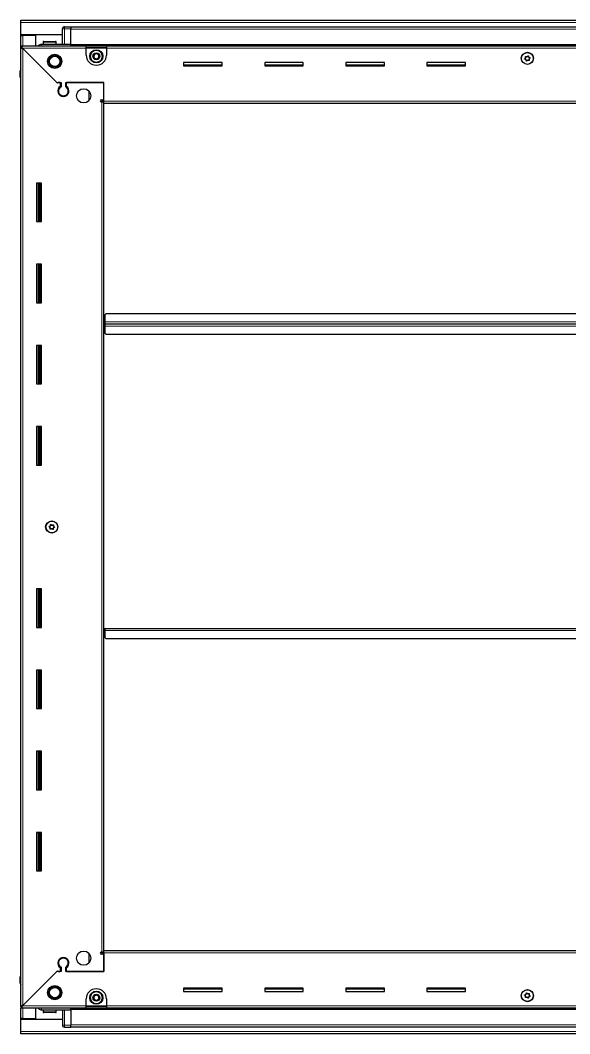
# Model space of a CAD drawing. Header units: millimetres. Extents: x -659 to 2397, y -260 to 1438.
# Drawn here: x 1314 to 1856, y 274 to 1273 of the extents above; entities that cross this region are included whole.
import ezdxf

# ---------------------------------------------------------------- set-up
doc = ezdxf.new("R2010")
doc.units = ezdxf.units.MM

msp = doc.modelspace()

# ---------------------------------------------------------------- linework, layer by layer
at = {"color": 7, "linetype": 'Continuous', "lineweight": 25}
for p, q in [((1314.36, 1270.73), (1314.36, 1272.83)), ((1314.36, 1272.83), (2313.36, 1272.83)), ((1314.36, 1258.33), (1314.36, 1270.73)), ((1355.36, 1249.33), (1355.36, 1264.33)), ((1356.03, 1265.83), (1356.03, 1265.83)), ((1357.36, 1266.33), (1363.86, 1266.33)), ((1357.36, 1266.33), (1363.86, 1266.33)), ((1363.86, 1266.33), (1363.86, 1266.33)), ((1363.86, 1266.33), (1363.86, 1266.33)), ((1363.86, 1266.33), (1363.86, 1264.33)), ((2263.86, 1266.18), (1363.86, 1266.18)), ((1363.86, 1249.33), (1363.86, 1264.33)), ((1355.36, 1258.33), (1314.36, 1258.33)), ((1314.36, 1257.83), (1314.36, 1258.33)), ((1314.36, 1247.58), (1314.36, 1257.83)), ((1314.36, 1257.83), (1316.46, 1257.83)), ((1315.86, 1257.83), (1315.86, 1258.33)), ((1329.36, 1257.83), (1316.46, 1257.83)), ((1329.36, 1247.58), (1329.36, 1257.83)), ((1334.86, 1249.33), (1363.86, 1249.33)), ((1336.36, 1251.23), (1336.36, 1249.33)), ((1337.16, 1252.03), (1348.56, 1252.03)), ((1349.36, 1249.33), (1349.36, 1251.23)), ((1363.78, 1247.58), (1363.86, 1249.3)), ((1363.86, 1249.33), (1363.86, 1248.83)), ((1314.36, 1246.08), (1314.36, 1247.58)), ((1314.36, 1247.58), (1315.36, 1247.58)), ((1314.36, 1245.58), (1314.36, 1246.08)), ((1314.36, 1246.08), (1315.36, 1246.08)), ((1314.36, 301.08), (1314.36, 1245.58)), ((1315.86, 1245.58), (1314.36, 1245.58)), ((1315.36, 1247.58), (1378.86, 1247.58)), ((1315.36, 1246.08), (1315.36, 1247.58)), ((1315.96, 1245.48), (1349.86, 1211.58)), ((1350.56, 1210.88), (1316.46, 1244.98)), ((1363.86, 1248.18), (2263.86, 1248.18)), ((1378.86, 1245.48), (1378.86, 1247.58)), ((1378.86, 1247.58), (1398.86, 1247.58)), ((1378.86, 1246.08), (1398.86, 1246.08)), ((1378.86, 1238.58), (1378.86, 1245.48)), ((1398.86, 1247.58), (2228.86, 1247.58)), ((1398.86, 1247.58), (1398.86, 1245.48)), ((1398.86, 1245.48), (1398.86, 1238.58)), ((1512.86, 1231.33), (1474.86, 1231.33)), ((1474.86, 1231.33), (1474.86, 1227.83)), ((1512.86, 1227.83), (1512.86, 1231.33)), ((1592.86, 1231.33), (1554.86, 1231.33)), ((1554.86, 1231.33), (1554.86, 1227.83)), ((1592.86, 1227.83), (1592.86, 1231.33)), ((1672.86, 1231.33), (1634.86, 1231.33)), ((1634.86, 1231.33), (1634.86, 1227.83)), ((1672.86, 1227.83), (1672.86, 1231.33)), ((1752.86, 1231.33), (1714.86, 1231.33)), ((1714.86, 1231.33), (1714.86, 1227.83)), ((1752.86, 1227.83), (1752.86, 1231.33)), ((1313.86, 1222.83), (1313.86, 1216.33)), ((1313.86, 1216.33), (1313.86, 1222.83)), ((1512.86, 1228.58), (1474.86, 1228.58)), ((1474.86, 1227.83), (1512.86, 1227.83)), ((1592.86, 1228.58), (1554.86, 1228.58)), ((1554.86, 1227.83), (1592.86, 1227.83)), ((1672.86, 1228.58), (1634.86, 1228.58)), ((1634.86, 1227.83), (1672.86, 1227.83)), ((1752.86, 1228.58), (1714.86, 1228.58)), ((1714.86, 1227.83), (1752.86, 1227.83)), ((1313.86, 1216.33), (1313.86, 1216.33)), ((1314.36, 1216.33), (1313.86, 1216.33)), ((1314.01, 1216.33), (1314.01, 330.33)), ((1349.86, 1211.58), (1354.06, 1211.58)), ((1351.26, 1211.58), (1350.56, 1210.88)), ((1353.36, 1211.58), (1351.26, 1211.58)), ((1353.36, 1211.58), (1353.36, 1207.69)), ((1354.06, 1211.58), (1354.06, 1207.29)), ((1358.66, 1211.58), (1396.36, 1211.58)), ((1358.66, 1207.29), (1358.66, 1211.58)), ((1359.36, 1207.69), (1359.36, 1211.58)), ((1396.36, 1211.58), (1359.36, 1211.58)), ((1396.36, 1194.33), (1396.36, 1211.58)), ((1396.36, 1192.93), (1396.36, 1211.58)), ((1381.86, 1194), (1381.86, 1202.66)), ((1354.36, 1198.72), (1354.36, 1197.96)), ((1393.51, 1194.33), (1396.36, 1194.33)), ((1394.26, 1192.33), (1393.51, 1192.33)), ((1394.26, 1192.33), (1396.36, 1192.33)), ((1396.36, 1193.33), (1394.36, 1193.33)), ((1394.36, 1193.33), (1394.36, 1192.33)), ((1396.36, 1190.83), (1396.36, 1192.93)), ((1396.36, 355.83), (1396.36, 1190.83)), ((2231.36, 1190.83), (1396.36, 1190.83)), ((1334.86, 1112.33), (1329.86, 1112.33)), ((1329.86, 1112.33), (1329.86, 1074.33)), ((1332.01, 1074.33), (1332.01, 1112.33)), ((1333.8, 1074.33), (1333.8, 1112.33)), ((1333.83, 1074.33), (1333.83, 1112.33)), ((1334.86, 1074.33), (1334.86, 1112.33)), ((1329.86, 1074.33), (1334.86, 1074.33)), ((1334.86, 1032.33), (1329.86, 1032.33)), ((1329.86, 1032.33), (1329.86, 994.33)), ((1332.01, 994.33), (1332.01, 1032.33)), ((1333.8, 994.33), (1333.8, 1032.33)), ((1333.83, 994.33), (1333.83, 1032.33)), ((1334.86, 994.33), (1334.86, 1032.33)), ((1329.86, 994.33), (1334.86, 994.33)), ((1398.36, 983.33), (1397.36, 982.33)), ((1397.36, 982.33), (1397.36, 975.43)), ((2229.36, 983.33), (1398.36, 983.33)), ((1397.11, 973.33), (1396.36, 973.33)), ((1397.36, 976.18), (1397.11, 976.18)), ((1397.11, 976.18), (1397.11, 973.33)), ((1397.11, 973.33), (1397.11, 970.48)), ((1397.11, 970.48), (1397.36, 970.48)), ((1397.36, 973.33), (1397.36, 975.43)), ((1397.36, 971.23), (1397.36, 973.33)), ((2230.36, 973.33), (1397.36, 973.33)), ((1397.36, 971.23), (1397.36, 964.33)), ((1397.36, 964.33), (1398.36, 963.33)), ((1398.36, 963.33), (2229.36, 963.33)), ((1334.86, 952.33), (1329.86, 952.33)), ((1329.86, 952.33), (1329.86, 914.33)), ((1332.01, 914.33), (1332.01, 952.33)), ((1333.8, 914.33), (1333.8, 952.33)), ((1333.83, 914.33), (1333.83, 952.33)), ((1334.86, 914.33), (1334.86, 952.33)), ((1329.86, 914.33), (1334.86, 914.33)), ((1334.86, 872.33), (1329.86, 872.33)), ((1329.86, 872.33), (1329.86, 834.33)), ((1332.01, 834.33), (1332.01, 872.33)), ((1333.8, 834.33), (1333.8, 872.33)), ((1333.83, 834.33), (1333.83, 872.33)), ((1334.86, 834.33), (1334.86, 872.33)), ((1329.86, 834.33), (1334.86, 834.33)), ((1334.86, 712.33), (1329.86, 712.33)), ((1329.86, 712.33), (1329.86, 674.33)), ((1332.01, 674.33), (1332.01, 712.33)), ((1333.8, 674.33), (1333.8, 712.33)), ((1333.83, 674.33), (1333.83, 712.33)), ((1334.86, 674.33), (1334.86, 712.33)), ((1329.86, 674.33), (1334.86, 674.33)), ((1396.36, 673.33), (1397.11, 673.33)), ((1397.11, 673.33), (1397.11, 670.48)), ((1397.11, 670.48), (1397.36, 670.48)), ((1397.36, 673.33), (2230.36, 673.33)), ((1397.36, 671.23), (1397.36, 673.33)), ((1397.36, 671.23), (1397.36, 664.33)), ((1397.36, 664.33), (1398.36, 663.33)), ((1398.36, 663.33), (2229.36, 663.33)), ((1334.86, 632.33), (1329.86, 632.33)), ((1329.86, 632.33), (1329.86, 594.33)), ((1332.01, 594.33), (1332.01, 632.33)), ((1333.8, 594.33), (1333.8, 632.33)), ((1333.83, 594.33), (1333.83, 632.33)), ((1334.86, 594.33), (1334.86, 632.33)), ((1329.86, 594.33), (1334.86, 594.33)), ((1334.86, 552.33), (1329.86, 552.33)), ((1329.86, 552.33), (1329.86, 514.33)), ((1332.01, 514.33), (1332.01, 552.33)), ((1333.8, 514.33), (1333.8, 552.33)), ((1333.83, 514.33), (1333.83, 552.33)), ((1334.86, 514.33), (1334.86, 552.33)), ((1329.86, 514.33), (1334.86, 514.33)), ((1334.86, 472.33), (1329.86, 472.33)), ((1329.86, 472.33), (1329.86, 434.33)), ((1332.01, 434.33), (1332.01, 472.33)), ((1333.8, 434.33), (1333.8, 472.33)), ((1333.83, 434.33), (1333.83, 472.33)), ((1334.86, 434.33), (1334.86, 472.33)), ((1329.86, 434.33), (1334.86, 434.33)), ((1381.86, 344), (1381.86, 352.66)), ((1393.51, 354.33), (1394.26, 354.33)), ((1396.36, 352.33), (1393.51, 352.33)), ((1396.36, 354.33), (1394.26, 354.33)), ((1394.36, 354.33), (1394.36, 353.33)), ((1394.36, 353.33), (1396.36, 353.33)), ((1396.36, 353.73), (1396.36, 355.83)), ((1396.36, 355.83), (2231.36, 355.83)), ((1396.36, 353.73), (1396.36, 335.08)), ((1396.36, 335.08), (1396.36, 352.33)), ((1354.36, 348.7), (1354.36, 347.94)), ((1313.86, 323.83), (1313.86, 330.33)), ((1313.86, 330.33), (1313.86, 330.33)), ((1313.86, 330.33), (1313.86, 330.33)), ((1313.86, 330.33), (1313.86, 323.83)), ((1314.36, 330.33), (1313.86, 330.33)), ((1349.86, 335.08), (1315.96, 301.18)), ((1316.46, 301.68), (1350.56, 335.78)), ((1354.06, 335.08), (1349.86, 335.08)), ((1350.56, 335.78), (1351.26, 335.08)), ((1351.26, 335.08), (1353.36, 335.08)), ((1353.36, 338.97), (1353.36, 335.08)), ((1354.06, 339.37), (1354.06, 335.08)), ((1358.66, 335.08), (1358.66, 339.37)), ((1396.36, 335.08), (1358.66, 335.08)), ((1359.36, 335.08), (1359.36, 338.97)), ((1359.36, 335.08), (1396.36, 335.08)), ((1314.36, 322.51), (1314.36, 322.51)), ((1512.86, 318.83), (1474.86, 318.83)), ((1474.86, 318.83), (1474.86, 315.33)), ((1474.86, 318.08), (1512.86, 318.08)), ((1474.86, 315.33), (1512.86, 315.33)), ((1512.86, 315.33), (1512.86, 318.83)), ((1592.86, 318.83), (1554.86, 318.83)), ((1554.86, 318.83), (1554.86, 315.33)), ((1554.86, 318.08), (1592.86, 318.08)), ((1554.86, 315.33), (1592.86, 315.33)), ((1592.86, 315.33), (1592.86, 318.83)), ((1672.86, 318.83), (1634.86, 318.83)), ((1634.86, 318.83), (1634.86, 315.33)), ((1634.86, 318.08), (1672.86, 318.08)), ((1634.86, 315.33), (1672.86, 315.33)), ((1672.86, 315.33), (1672.86, 318.83)), ((1752.86, 318.83), (1714.86, 318.83)), ((1714.86, 318.83), (1714.86, 315.33)), ((1714.86, 318.08), (1752.86, 318.08)), ((1714.86, 315.33), (1752.86, 315.33)), ((1752.86, 315.33), (1752.86, 318.83)), ((1314.36, 300.58), (1314.36, 301.08)), ((1315.86, 301.08), (1314.36, 301.08)), ((1314.36, 300.58), (1314.36, 299.08)), ((1315.36, 300.58), (1314.36, 300.58)), ((1315.36, 300.58), (1315.36, 299.08)), ((1378.86, 301.18), (1378.86, 308.08)), ((1378.86, 299.08), (1378.86, 301.18)), ((1398.86, 300.58), (1378.86, 300.58)), ((1398.86, 308.08), (1398.86, 301.18)), ((1398.86, 301.18), (1398.86, 299.08)), ((1314.36, 288.83), (1314.36, 299.08)), ((1315.36, 299.08), (1314.36, 299.08)), ((1378.86, 299.08), (1315.36, 299.08)), ((1329.36, 288.83), (1329.36, 299.08)), ((1334.86, 297.33), (1363.86, 297.33)), ((1336.36, 297.33), (1336.36, 295.43)), ((1340.93, 294.63), (1337.16, 294.63)), ((1348.56, 294.63), (1340.93, 294.63)), ((1349.36, 295.43), (1349.36, 297.33)), ((1355.36, 297.33), (1355.36, 282.33)), ((1362.36, 297.4), (1362.35, 297.4)), ((1362.36, 297.4), (1362.36, 297.33)), ((1363.86, 297.36), (1363.78, 299.08)), ((2263.86, 298.48), (1363.86, 298.48)), ((1363.86, 297.33), (1363.86, 297.83)), ((1363.86, 297.33), (1363.86, 282.33)), ((1398.86, 299.08), (1378.86, 299.08)), ((2228.86, 299.08), (1398.86, 299.08)), ((1316.46, 288.83), (1314.36, 288.83)), ((1314.36, 288.33), (1314.36, 288.83)), ((1314.36, 275.93), (1314.36, 288.33)), ((1314.36, 288.33), (1355.36, 288.33)), ((1315.86, 288.33), (1315.86, 288.83)), ((1316.46, 288.83), (1329.36, 288.83)), ((1355.36, 282.33), (1355.36, 282.33)), ((1357.36, 280.33), (1363.86, 280.33)), ((1357.36, 280.33), (1363.86, 280.33)), ((1363.86, 280.33), (1363.86, 282.33)), ((1363.86, 280.48), (2263.86, 280.48)), ((1363.86, 280.33), (1363.86, 280.33)), ((1314.36, 273.83), (1314.36, 275.93)), ((2313.36, 273.83), (1314.36, 273.83))]:
    msp.add_line(p, q, dxfattribs=at)
at = {"color": 8, "linetype": 'Continuous', "lineweight": 18}
for p, q in [((2313.36, 1270.73), (1314.36, 1270.73)), ((1355.36, 1264.33), (1357.36, 1264.33)), ((1357.36, 1266.33), (1357.36, 1264.33)), ((1357.36, 1264.33), (1357.36, 1249.33)), ((1363.86, 1264.33), (1357.36, 1264.33)), ((2263.86, 1264.18), (1363.86, 1264.18)), ((1316.46, 1257.83), (1316.46, 1258.33)), ((1316.46, 1247.58), (1316.46, 1257.83)), ((1336.36, 1251.23), (1349.36, 1251.23)), ((2263.86, 1248.83), (1363.86, 1248.83)), ((1378.86, 1245.48), (1315.96, 1245.48)), ((1316.46, 1244.98), (1316.46, 301.68)), ((2263.86, 1247.59), (1363.86, 1247.59)), ((1378.86, 1245.48), (1398.86, 1245.48)), ((2228.86, 1245.48), (1398.86, 1245.48)), ((1314.36, 1222.83), (1313.86, 1222.83)), ((1394.26, 354.33), (1394.26, 1192.33)), ((1396.36, 1192.93), (2231.36, 1192.93)), ((1331.36, 1112.33), (1331.36, 1074.33)), ((1332.59, 1112.33), (1332.59, 1074.33)), ((1331.36, 1032.33), (1331.36, 994.33)), ((1332.59, 1032.33), (1332.59, 994.33)), ((2230.36, 975.43), (1397.36, 975.43)), ((1397.36, 971.23), (2230.36, 971.23)), ((1331.36, 952.33), (1331.36, 914.33)), ((1332.59, 952.33), (1332.59, 914.33)), ((1331.36, 872.33), (1331.36, 834.33)), ((1332.59, 872.33), (1332.59, 834.33)), ((1331.36, 712.33), (1331.36, 674.33)), ((1332.59, 712.33), (1332.59, 674.33)), ((1397.36, 671.23), (2230.36, 671.23)), ((1331.36, 632.33), (1331.36, 594.33)), ((1332.59, 632.33), (1332.59, 594.33)), ((1331.36, 552.33), (1331.36, 514.33)), ((1332.59, 552.33), (1332.59, 514.33)), ((1331.36, 472.33), (1331.36, 434.33)), ((1332.59, 472.33), (1332.59, 434.33)), ((2231.36, 353.73), (1396.36, 353.73)), ((1314.36, 323.83), (1313.86, 323.83)), ((1315.96, 301.18), (1378.86, 301.18)), ((1398.86, 301.18), (1378.86, 301.18)), ((1398.86, 301.18), (2228.86, 301.18)), ((1316.46, 288.83), (1316.46, 299.08)), ((1340.66, 295.43), (1336.36, 295.43)), ((1349.36, 295.43), (1340.66, 295.43)), ((1357.36, 282.33), (1357.36, 297.33)), ((1363.86, 299.07), (2263.86, 299.07)), ((1363.86, 297.83), (2263.86, 297.83)), ((1316.46, 288.33), (1316.46, 288.83)), ((1355.36, 282.33), (1357.36, 282.33)), ((1363.86, 282.33), (1357.36, 282.33)), ((1357.36, 280.33), (1357.36, 282.33)), ((1363.86, 282.48), (2263.86, 282.48)), ((2313.36, 275.93), (1314.36, 275.93))]:
    msp.add_line(p, q, dxfattribs=at)
at = {"color": 7, "linetype": 'Continuous', "lineweight": 25}
for centre, radius in [((1347.86, 1232.33), 7), ((1388.86, 1237.33), 6.5), ((1388.86, 1237.33), 3.46), ((1813.86, 1235.33), 6), ((1813.86, 1235.18), 5.79), ((1347.86, 1232.33), 6.03), ((1347.86, 1232.33), 5.1), ((1813.86, 1235.18), 1.85), ((1376.36, 1198.33), 7), ((1344.86, 773.33), 6), ((1345.01, 773.33), 5.79), ((1345.01, 773.33), 1.85), ((1376.36, 348.33), 7), ((1347.86, 314.33), 7), ((1347.86, 314.33), 6.03), ((1347.86, 314.33), 5.1), ((1388.86, 309.33), 6.5), ((1388.86, 309.33), 3.46), ((1813.86, 311.33), 6), ((1813.86, 311.48), 5.78), ((1813.86, 311.48), 1.85)]:
    msp.add_circle(centre, radius, dxfattribs=at)
at = {"color": 8, "linetype": 'Continuous', "lineweight": 18}
for centre in [(1388.86, 1237.33), (1388.86, 309.33)]:
    msp.add_circle(centre, 5.7, dxfattribs=at)
at = {"color": 7, "linetype": 'Continuous', "lineweight": 25}
for centre, radius, start, end in [((1357.36, 1264.33), 2, 90, 180), ((1357.36, 1264.33), 2, 131.40962, 180), ((1357.36, 1264.33), 2, 123.94202, 131.40962), ((1357.36, 1264.33), 2, 90, 108.58003), ((1337.16, 1251.23), 0.8, 90, 180), ((1348.56, 1251.23), 0.8, 0, 90), ((1355.16, 1249.53), 0.2, 270, 0), ((1388.86, 1237.33), 2.5, 134.01559, 194.01559), ((1388.86, 1237.33), 2.5, 74.01559, 134.01559), ((1388.86, 1237.33), 2.5, 14.01559, 74.01559), ((1388.86, 1238.58), 10, 180, 270), ((1388.86, 1237.33), 2.5, 194.01559, 254.01559), ((1388.86, 1237.33), 2.5, 254.01559, 314.01559), ((1388.86, 1238.58), 10, 270, 0), ((1388.86, 1237.33), 2.5, 314.01559, 14.01559), ((1315.86, 1222.83), 2, 138.57492, 180), ((1315.86, 1222.83), 2, 138.59038, 180), ((1356.36, 1203.08), 5.5, 123.05573, 56.94427), ((1356.36, 1203.08), 4.8, 118.63099, 61.36901), ((1393.51, 1193.33), 1, 90, 270), ((1393.51, 353.33), 1, 90, 270), ((1356.36, 343.58), 5.5, 303.05573, 236.94427), ((1356.36, 343.58), 4.8, 298.63099, 241.36901), ((1315.86, 323.83), 2, 180, 199.56674), ((1315.86, 323.83), 2, 180, 221.40962), ((1315.86, 323.83), 2, 213.78451, 221.40962), ((1388.86, 308.08), 10, 90, 180), ((1388.86, 309.33), 2.5, 127.47401, 187.47401), ((1388.86, 309.33), 2.5, 67.47401, 127.47401), ((1388.86, 308.08), 10, 0, 90), ((1388.86, 309.33), 2.5, 7.47401, 67.47401), ((1388.86, 309.33), 2.5, 187.47401, 247.47401), ((1388.86, 309.33), 2.5, 247.47401, 307.47401), ((1388.86, 309.33), 2.5, 307.47401, 7.47401), ((1337.16, 295.43), 0.8, 180, 270), ((1348.56, 295.43), 0.8, 270, 0), ((1355.16, 297.13), 0.2, 0, 90), ((1357.36, 282.33), 2, 180, 270), ((1357.36, 282.33), 2, 180, 270)]:
    msp.add_arc(centre, radius, start, end, dxfattribs=at)
for points, knots in [([(1331.64, 1247.58), (1331.76, 1247.78), (1332.15, 1248.43), (1333.3, 1249.14), (1334.34, 1249.27), (1334.86, 1249.33)], [0, 0, 0, 0, 0.18225, 0.591125, 1, 1, 1, 1]), ([(1363.86, 1249.33), (1363.86, 1249.29), (1363.86, 1249.22), (1363.86, 1248.6), (1363.86, 1248.02), (1363.86, 1247.62), (1363.86, 1247.59)], [0, 0, 0, 0, 0.324279, 0.648558, 0.972836, 1, 1, 1, 1]), ([(1314.36, 1245.58), (1314.38, 1245.53), (1314.43, 1245.44), (1314.83, 1245.31), (1315.39, 1245.18), (1315.97, 1245.07), (1316.33, 1245), (1316.46, 1244.98)], [0, 0, 0, 0, 0.230255, 0.448522, 0.666786, 0.88505, 1, 1, 1, 1]), ([(1315.96, 1245.48), (1315.91, 1245.73), (1315.82, 1246.23), (1315.69, 1246.87), (1315.56, 1247.33), (1315.45, 1247.55), (1315.38, 1247.57), (1315.36, 1247.58)], [0, 0, 0, 0, 0.230255, 0.448522, 0.666786, 0.88505, 1, 1, 1, 1]), ([(1386.08, 1238.12), (1386.45, 1238.48), (1387.15, 1239.15), (1387.84, 1239.82), (1388.16, 1240.13)], [0, 0, 0, 0, 0.534686, 1, 1, 1, 1]), ([(1388.16, 1240.13), (1388.65, 1239.99), (1389.58, 1239.72), (1390.5, 1239.46), (1390.93, 1239.34)], [0, 0, 0, 0, 0.534686, 1, 1, 1, 1]), ([(1390.93, 1239.34), (1390.96, 1239.21), (1391.11, 1238.63), (1391.35, 1237.67), (1391.55, 1236.87), (1391.63, 1236.53)], [0, 0, 0, 0, 0.133125, 0.637099, 1, 1, 1, 1]), ([(1386.78, 1235.32), (1386.7, 1235.66), (1386.5, 1236.46), (1386.26, 1237.42), (1386.11, 1238), (1386.08, 1238.12)], [0, 0, 0, 0, 0.362901, 0.866875, 1, 1, 1, 1]), ([(1389.56, 1234.53), (1389.06, 1234.67), (1388.13, 1234.94), (1387.21, 1235.2), (1386.78, 1235.32)], [0, 0, 0, 0, 0.534686, 1, 1, 1, 1]), ([(1391.63, 1236.53), (1391.26, 1236.18), (1390.57, 1235.51), (1389.88, 1234.84), (1389.56, 1234.53)], [0, 0, 0, 0, 0.534686, 1, 1, 1, 1]), ([(1811.97, 1237.25), (1811.96, 1237.24), (1811.95, 1237.22), (1811.94, 1237.16), (1811.95, 1237.02), (1812.05, 1236.64), (1812.18, 1236.12), (1812.02, 1235.51), (1811.66, 1235.14), (1811.36, 1234.89), (1811.18, 1234.73), (1811.13, 1234.65), (1811.12, 1234.61), (1811.12, 1234.57), (1811.14, 1234.55), (1811.19, 1234.5), (1811.44, 1234.4), (1811.9, 1234.3), (1812.54, 1233.98), (1812.79, 1233.32), (1812.85, 1232.85), (1812.93, 1232.59), (1812.97, 1232.53), (1812.99, 1232.51), (1813.03, 1232.51), (1813.06, 1232.51), (1813.1, 1232.53), (1813.17, 1232.57), (1813.34, 1232.72), (1813.61, 1233), (1814.01, 1233.32), (1814.64, 1233.43), (1815.14, 1233.24), (1815.51, 1233.11), (1815.66, 1233.08), (1815.72, 1233.09), (1815.74, 1233.11), (1815.76, 1233.14), (1815.77, 1233.2), (1815.76, 1233.34), (1815.67, 1233.72), (1815.53, 1234.24), (1815.7, 1234.85), (1816.05, 1235.22), (1816.36, 1235.47), (1816.53, 1235.63), (1816.58, 1235.71), (1816.6, 1235.75), (1816.59, 1235.79), (1816.57, 1235.81), (1816.52, 1235.86), (1816.27, 1235.96), (1815.81, 1236.06), (1815.17, 1236.37), (1814.92, 1237.04), (1814.86, 1237.51), (1814.78, 1237.77), (1814.74, 1237.83), (1814.72, 1237.85), (1814.69, 1237.85), (1814.65, 1237.85), (1814.61, 1237.83), (1814.54, 1237.78), (1814.37, 1237.63), (1814.1, 1237.36), (1813.7, 1237.04), (1813.08, 1236.93), (1812.57, 1237.12), (1812.2, 1237.25), (1812.05, 1237.28), (1812, 1237.27), (1811.98, 1237.26), (1811.97, 1237.25)], [0, 0, 0, 0, 0.002009, 0.00442, 0.009365, 0.025528, 0.067705, 0.095786, 0.124646, 0.150342, 0.160519, 0.163394, 0.165697, 0.167245, 0.168874, 0.17077, 0.178606, 0.211994, 0.249994, 0.287995, 0.321383, 0.329219, 0.331115, 0.332744, 0.334292, 0.336217, 0.338535, 0.341318, 0.349662, 0.375358, 0.404217, 0.432298, 0.474475, 0.490639, 0.496669, 0.49844, 0.5, 0.502009, 0.50442, 0.509365, 0.525528, 0.567705, 0.595786, 0.624646, 0.650342, 0.660519, 0.663394, 0.665697, 0.667245, 0.668874, 0.67077, 0.678606, 0.711994, 0.749994, 0.787995, 0.821383, 0.829219, 0.831115, 0.832744, 0.834292, 0.836217, 0.838535, 0.841318, 0.849662, 0.875358, 0.904217, 0.932298, 0.974475, 0.990639, 0.996669, 0.99844, 1, 1, 1, 1]), ([(1346.64, 775.6), (1346.63, 775.61), (1346.61, 775.62), (1346.55, 775.62), (1346.41, 775.58), (1346.06, 775.4), (1345.58, 775.16), (1344.95, 775.2), (1344.51, 775.47), (1344.2, 775.72), (1344.01, 775.85), (1343.92, 775.89), (1343.88, 775.89), (1343.85, 775.88), (1343.82, 775.86), (1343.79, 775.8), (1343.74, 775.53), (1343.74, 775.06), (1343.56, 774.37), (1342.97, 773.98), (1342.52, 773.83), (1342.28, 773.7), (1342.23, 773.65), (1342.22, 773.62), (1342.22, 773.59), (1342.23, 773.56), (1342.26, 773.52), (1342.32, 773.46), (1342.5, 773.33), (1342.82, 773.12), (1343.22, 772.79), (1343.45, 772.2), (1343.37, 771.67), (1343.32, 771.28), (1343.33, 771.13), (1343.35, 771.08), (1343.37, 771.05), (1343.41, 771.04), (1343.46, 771.04), (1343.6, 771.08), (1343.95, 771.26), (1344.43, 771.5), (1345.06, 771.46), (1345.5, 771.19), (1345.81, 770.94), (1346, 770.81), (1346.09, 770.77), (1346.13, 770.77), (1346.17, 770.78), (1346.19, 770.8), (1346.22, 770.86), (1346.27, 771.13), (1346.27, 771.6), (1346.45, 772.29), (1347.05, 772.68), (1347.49, 772.83), (1347.73, 772.96), (1347.78, 773.01), (1347.79, 773.04), (1347.79, 773.07), (1347.78, 773.1), (1347.75, 773.14), (1347.7, 773.2), (1347.51, 773.33), (1347.19, 773.54), (1346.8, 773.87), (1346.56, 774.45), (1346.64, 774.99), (1346.69, 775.38), (1346.69, 775.53), (1346.66, 775.58), (1346.65, 775.6), (1346.64, 775.6)], [0, 0, 0, 0, 0.002009, 0.00442, 0.009365, 0.025528, 0.067705, 0.095786, 0.124646, 0.150342, 0.160519, 0.163394, 0.165697, 0.167245, 0.168874, 0.17077, 0.178606, 0.211994, 0.249994, 0.287995, 0.321383, 0.329219, 0.331115, 0.332744, 0.334292, 0.336217, 0.338535, 0.341318, 0.349662, 0.375358, 0.404217, 0.432298, 0.474475, 0.490639, 0.496669, 0.49844, 0.5, 0.502009, 0.50442, 0.509365, 0.525528, 0.567705, 0.595786, 0.624646, 0.650342, 0.660519, 0.663394, 0.665697, 0.667245, 0.668874, 0.67077, 0.678606, 0.711994, 0.749994, 0.787995, 0.821383, 0.829219, 0.831115, 0.832744, 0.834292, 0.836217, 0.838535, 0.841318, 0.849662, 0.875358, 0.904217, 0.932298, 0.974475, 0.990639, 0.996669, 0.99844, 1, 1, 1, 1]), ([(1386.19, 310.44), (1386.29, 310.51), (1386.76, 310.88), (1387.55, 311.48), (1388.21, 311.98), (1388.48, 312.19)], [0, 0, 0, 0, 0.133125, 0.637099, 1, 1, 1, 1]), ([(1386.56, 307.57), (1386.5, 308.08), (1386.37, 309.04), (1386.25, 309.99), (1386.19, 310.44)], [0, 0, 0, 0, 0.534686, 1, 1, 1, 1]), ([(1388.48, 312.19), (1388.96, 311.99), (1389.85, 311.62), (1390.73, 311.26), (1391.15, 311.09)], [0, 0, 0, 0, 0.534686, 1, 1, 1, 1]), ([(1391.15, 311.09), (1391.21, 310.57), (1391.34, 309.62), (1391.46, 308.67), (1391.52, 308.22)], [0, 0, 0, 0, 0.534686, 1, 1, 1, 1]), ([(1811.97, 309.41), (1811.98, 309.4), (1812, 309.39), (1812.06, 309.38), (1812.21, 309.41), (1812.57, 309.54), (1813.08, 309.73), (1813.7, 309.62), (1814.1, 309.3), (1814.38, 309.02), (1814.56, 308.86), (1814.64, 308.81), (1814.68, 308.81), (1814.72, 308.81), (1814.74, 308.83), (1814.78, 308.89), (1814.86, 309.15), (1814.92, 309.62), (1815.17, 310.28), (1815.81, 310.6), (1816.27, 310.7), (1816.52, 310.8), (1816.57, 310.85), (1816.59, 310.87), (1816.6, 310.9), (1816.59, 310.94), (1816.56, 310.98), (1816.51, 311.04), (1816.35, 311.2), (1816.05, 311.44), (1815.7, 311.81), (1815.53, 312.42), (1815.67, 312.94), (1815.76, 313.32), (1815.78, 313.47), (1815.76, 313.53), (1815.74, 313.55), (1815.71, 313.57), (1815.65, 313.58), (1815.51, 313.55), (1815.14, 313.42), (1814.64, 313.23), (1814.01, 313.34), (1813.61, 313.66), (1813.33, 313.94), (1813.15, 314.1), (1813.07, 314.14), (1813.03, 314.15), (1812.99, 314.15), (1812.97, 314.13), (1812.93, 314.07), (1812.85, 313.81), (1812.79, 313.34), (1812.54, 312.67), (1811.9, 312.36), (1811.44, 312.26), (1811.19, 312.16), (1811.14, 312.11), (1811.12, 312.09), (1811.12, 312.06), (1811.13, 312.02), (1811.15, 311.98), (1811.2, 311.92), (1811.36, 311.76), (1811.66, 311.52), (1812.02, 311.15), (1812.18, 310.54), (1812.05, 310.02), (1811.95, 309.64), (1811.94, 309.49), (1811.95, 309.43), (1811.96, 309.42), (1811.97, 309.41)], [0, 0, 0, 0, 0.0020087, 0.00442, 0.0093647, 0.0255282, 0.0677053, 0.0957862, 0.1246456, 0.1503415, 0.1605194, 0.1633943, 0.1656965, 0.1672448, 0.1688741, 0.1707699, 0.1786058, 0.2119941, 0.2499945, 0.2879948, 0.3213831, 0.329219, 0.3311148, 0.3327441, 0.3342924, 0.3362166, 0.3385353, 0.3413178, 0.349662, 0.3753578, 0.4042173, 0.4322982, 0.4744753, 0.4906388, 0.4966691, 0.49844, 0.5, 0.5020087, 0.50442, 0.5093647, 0.5255282, 0.5677053, 0.5957862, 0.6246456, 0.6503415, 0.6605194, 0.6633943, 0.6656965, 0.6672448, 0.6688741, 0.6707699, 0.6786058, 0.7119941, 0.7499945, 0.7879948, 0.8213831, 0.829219, 0.8311148, 0.8327441, 0.8342924, 0.8362166, 0.8385353, 0.8413178, 0.849662, 0.8753578, 0.9042173, 0.9322982, 0.9744753, 0.9906388, 0.9966691, 0.99844, 1, 1, 1, 1]), ([(1316.46, 301.68), (1316.2, 301.63), (1315.71, 301.54), (1315.07, 301.41), (1314.6, 301.28), (1314.38, 301.17), (1314.36, 301.1), (1314.36, 301.08)], [0, 0, 0, 0, 0.2302553, 0.4485219, 0.6667858, 0.8850496, 1, 1, 1, 1]), ([(1315.36, 299.08), (1315.4, 299.11), (1315.49, 299.16), (1315.63, 299.55), (1315.76, 300.11), (1315.87, 300.69), (1315.93, 301.05), (1315.96, 301.18)], [0, 0, 0, 0, 0.230255, 0.448522, 0.666786, 0.88505, 1, 1, 1, 1]), ([(1389.23, 306.47), (1388.76, 306.66), (1387.86, 307.03), (1386.98, 307.4), (1386.56, 307.57)], [0, 0, 0, 0, 0.534686, 1, 1, 1, 1]), ([(1391.52, 308.22), (1391.25, 308.01), (1390.6, 307.51), (1389.81, 306.91), (1389.33, 306.54), (1389.23, 306.47)], [0, 0, 0, 0, 0.362901, 0.866875, 1, 1, 1, 1]), ([(1331.64, 299.08), (1331.76, 298.88), (1332.15, 298.23), (1333.3, 297.52), (1334.34, 297.39), (1334.86, 297.33)], [0, 0, 0, 0, 0.1822499, 0.5911249, 1, 1, 1, 1]), ([(1363.86, 297.33), (1363.86, 297.37), (1363.86, 297.44), (1363.86, 298.06), (1363.86, 298.64), (1363.86, 299.03), (1363.86, 299.07)], [0, 0, 0, 0, 0.324279, 0.648558, 0.972836, 1, 1, 1, 1])]:
    msp.add_open_spline(points, degree=3, knots=knots, dxfattribs=at)
at = {"color": 8, "linetype": 'Continuous', "lineweight": 18}
for points in [[(1334.86, 1249.33), (1334.86, 1249.28), (1334.86, 1249.21), (1334.86, 1248.78), (1334.86, 1248.32), (1334.86, 1247.91), (1334.86, 1247.64), (1334.86, 1247.58)], [(1334.86, 297.33), (1334.86, 297.38), (1334.86, 297.45), (1334.86, 297.88), (1334.86, 298.34), (1334.86, 298.75), (1334.86, 299.02), (1334.86, 299.08)]]:
    msp.add_open_spline(points, degree=3, knots=[0, 0, 0, 0, 0.359753, 0.553414, 0.751185, 0.948956, 1, 1, 1, 1], dxfattribs=at)
at = {"color": 7, "linetype": 'Continuous', "lineweight": 25}
for points in [[(1315.96, 1245.48), (1315.91, 1245.56), (1315.81, 1245.72), (1315.66, 1245.91), (1315.51, 1246.05), (1315.41, 1246.07), (1315.36, 1246.08)], [(1315.86, 1245.58), (1315.86, 1245.53), (1315.88, 1245.43), (1316.02, 1245.28), (1316.22, 1245.13), (1316.38, 1245.03), (1316.46, 1244.98)], [(1315.36, 300.58), (1315.41, 300.59), (1315.51, 300.61), (1315.66, 300.75), (1315.81, 300.94), (1315.91, 301.1), (1315.96, 301.18)], [(1316.46, 301.68), (1316.38, 301.63), (1316.22, 301.53), (1316.02, 301.38), (1315.88, 301.23), (1315.86, 301.13), (1315.86, 301.08)]]:
    msp.add_open_spline(points, degree=3, dxfattribs=at)

doc.saveas('drawing.dxf')
